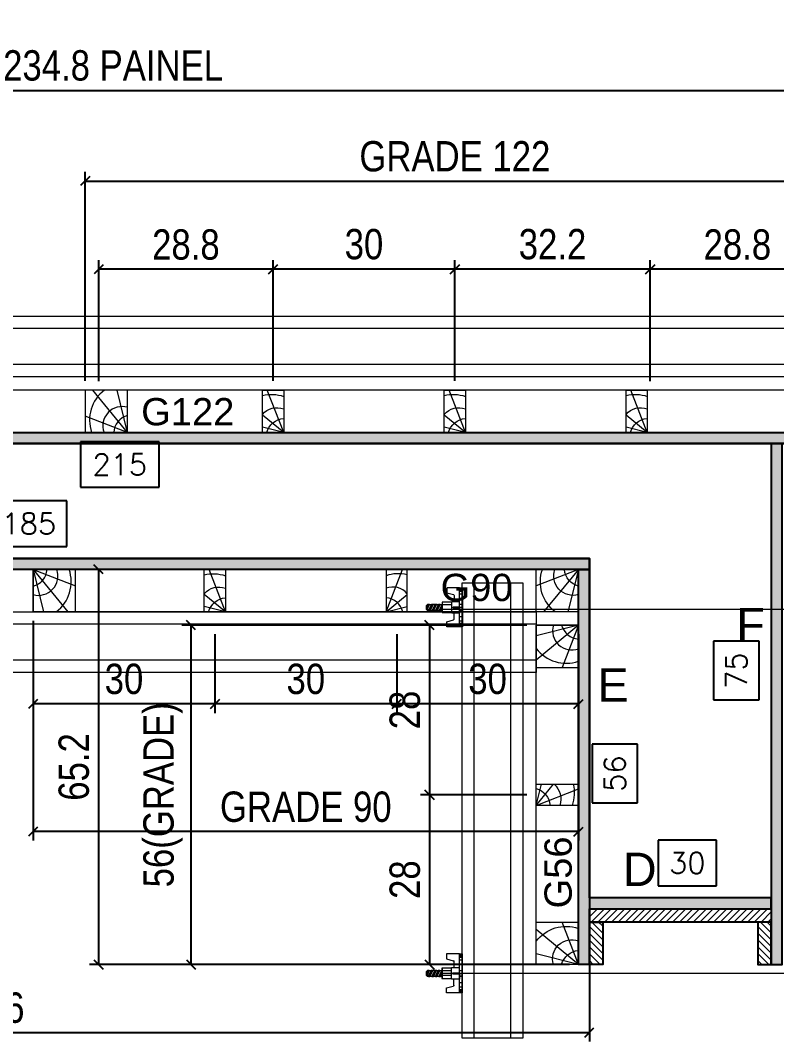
# Model space of a CAD drawing. Extents: x 2949 to 9203, y -16089 to 12527.
# Drawn here: x 8451 to 8700.5, y -5286.3 to -4949.3 of the extents above; entities that cross this region are included whole.
import ezdxf
from ezdxf.enums import TextEntityAlignment as Align

# ---------------------------------------------------------------- set-up
doc = ezdxf.new("R2010")
doc.units = 0
for name, color, linetype, lineweight in [('CONCRETO', 251, 'Continuous', 25), ('Hachura', 251, 'Continuous', 9), ('Madeira', 126, 'Continuous', 18), ('Perfil Metálico', 224, 'Continuous', 18), ('Texto Seção', 7, 'Continuous', 15)]:
    doc.layers.add(name, color=color, linetype=linetype, lineweight=lineweight)
for name, color, linetype in [('COTA', 241, 'Continuous'), ('MEIO_PONT', 93, 'Continuous'), ('Painéis', 200, 'Continuous'), ('SARRAFO', 251, 'Continuous'), ('TEXTO_GERAL', 7, 'Continuous')]:
    doc.layers.add(name, color=color, linetype=linetype)
doc.styles.add('ARIAL', font='arial.ttf')
doc.styles.add('COTA TECNICA 2X', font='techl___.ttf', dxfattribs={"height": 10})
doc.styles.add('ROMANS', font='romans.shx')
doc.styles.add('SANSSERIF', font='sas_____.pfb')
doc.dimstyles.new('Cota Seção interna', dxfattribs={"dimtxt": 7, "dimasz": 6, "dimexe": 0.18, "dimexo": 2, "dimgap": -4, "dimtad": 3, "dimdec": 1, "dimlfac": 0.5, "dimzin": 12, "dimdsep": 46, "dimtxsty": 'ROMANS', "dimblk": 'ARCHTICK', "dimcen": 0.09, "dimse1": 1, "dimse2": 1, "dimsd1": 1, "dimsd2": 1, "dimclrd": 180, "dimclre": 5, "dimclrt": 1, "dimadec": 0, "dimazin": 3, "dimtfac": 1, "dimtdec": 1, "dimtofl": 0, "dimtmove": 0, "dimatfit": 3, "dimldrblk": 'ARCHTICK', "dimfxl": 1, "dimtolj": 1, "dimtzin": 0, "dimarcsym": 0})
doc.dimstyles.new('SECAO PILAR', dxfattribs={"dimtxt": 10, "dimasz": 3, "dimexe": 3, "dimexo": 3, "dimgap": 3, "dimtad": 1, "dimdec": 1, "dimlfac": 0.5, "dimzin": 12, "dimdsep": 46, "dimtxsty": 'COTA TECNICA 2X', "dimblk1": 'OBLIQUE', "dimblk2": 'OBLIQUE', "dimsah": 1, "dimcen": 0.9, "dimclrd": 256, "dimclre": 256, "dimclrt": 256, "dimadec": 1, "dimazin": 3, "dimtfac": 1, "dimtdec": 1, "dimtmove": 0, "dimatfit": 3, "dimfxl": 1, "dimtolj": 1, "dimtzin": 12, "dimarcsym": 0})

# ---------------------------------------------------------------- blocks, each defined once
blk = doc.blocks.new('*D1867')
at = {"layer": 'COTA', "color": 180, "lineweight": -2, "transparency": 16777216}
for p, q in [((8680.74, -5219.89), (8661.4, -5219.89)), ((8661.4, -5219.89), (8661.4, -5234.89)), ((8680.74, -5234.89), (8680.74, -5219.89)), ((8661.4, -5234.89), (8680.74, -5234.89))]:
    blk.add_line(p, q, dxfattribs=at)
at = {"layer": 'Defpoints', "color": 0, "transparency": 16777216}
for p in [(8638.74, -5238.89), (8698.74, -5238.89), (8698.74, -5238.89)]:
    blk.add_point(p, dxfattribs=at)
at = {"layer": 'COTA', "color": 1, "transparency": 16777216, "insert": (8671.07, -5227.39), "char_height": 7, "attachment_point": 5, "style": 'ROMANS'}
blk.add_mtext('\\A1;30', dxfattribs=at)
blk = doc.blocks.new('_ArchTick')
at = {"color": 0, "linetype": 'ByBlock', "const_width": 0.15}
blk.add_lwpolyline([(-0.5, -0.5), (0.5, 0.5)], dxfattribs=at)
blk = doc.blocks.new('*D1886')
at = {"layer": 'COTA', "color": 180, "lineweight": -2, "transparency": 16777216}
for p, q in [((8496.74, -5088.38), (8470.74, -5088.38)), ((8470.74, -5088.38), (8470.74, -5103.38)), ((8496.74, -5103.38), (8496.74, -5088.38)), ((8470.74, -5103.38), (8496.74, -5103.38))]:
    blk.add_line(p, q, dxfattribs=at)
at = {"layer": 'Defpoints', "color": 0, "transparency": 16777216}
for p in [(8268.74, -5088.89), (8698.74, -5088.89), (8268.74, -5107.38)]:
    blk.add_point(p, dxfattribs=at)
at = {"layer": 'COTA', "color": 1, "transparency": 16777216, "insert": (8483.74, -5095.88), "char_height": 7, "attachment_point": 5, "style": 'ROMANS'}
blk.add_mtext('\\A1;215', dxfattribs=at)
blk = doc.blocks.new('C')
at = {"layer": 'Hachura', "color": 0}
for p, q in [((0, 3.22), (0, -3.22)), ((0.45, 3.22), (0, 3.22)), ((0.46, 3.16), (0, 3.16)), ((0.46, 3.05), (0, 3.05)), ((0.46, 2.88), (0, 2.88)), ((0, 2.75), (0, -1.16)), ((0.46, 2.65), (0, 2.65)), ((0.46, 2.23), (0, 2.23)), ((0.45, -3.23), (0.45, 3.22)), ((0.45, 3.22), (2.58, 3.22)), ((1.35, 1.94), (1.35, 0.96)), ((2.58, 2.39), (1.47, 2.09)), ((2.58, 3.22), (2.58, 2.39)), ((0.46, 1.51), (0, 1.51)), ((0.39, 0.49), (0.17, 0.49)), ((1.74, 0.97), (0.45, 0.97)), ((1.45, 0.1), (0.45, 0.1)), ((1.74, -0.97), (1.74, 0.97)), ((1.74, 0.97), (1.74, 0.84)), ((1.74, 0.97), (1.74, 0.84)), ((1.74, 0.84), (3.35, 0.84)), ((3.35, 0.45), (1.74, 0.45)), ((3.32, 0.84), (3.32, -0.84)), ((3.35, 0.84), (3.35, -0.84)), ((3.68, 0.45), (3.35, 0.45)), ((3.84, -0.52), (3.35, 0.45)), ((3.35, 0.06), (3.67, -0.57)), ((3.68, 0.45), (4.16, -0.52)), ((3.72, 0.5), (4.25, -0.57)), ((4.37, -0.55), (3.83, 0.53)), ((4.15, 0.45), (3.93, 0.45)), ((4.42, -0.52), (3.93, 0.45)), ((4.15, 0.45), (4.26, 0.45)), ((4.26, 0.45), (4.74, -0.52)), ((4.3, 0.5), (4.83, -0.57)), ((4.95, -0.55), (4.41, 0.53)), ((4.51, 0.45), (4.84, 0.45)), ((5, -0.52), (4.51, 0.45)), ((4.84, 0.45), (5.32, -0.52)), ((4.88, 0.5), (5.41, -0.57)), ((5.53, -0.55), (4.99, 0.53)), ((5.58, -0.52), (5.09, 0.45)), ((5.42, 0.45), (5.09, 0.45)), ((5.58, -0.52), (5.09, 0.45)), ((5.42, 0.45), (5.74, -0.19)), ((5.46, 0.5), (5.74, -0.07)), ((5.74, 0.19), (5.57, 0.53)), ((5.74, 0.32), (5.68, 0.45)), ((5.68, 0.45), (5.74, 0.45)), ((5.74, 0.45), (5.9, 0.29)), ((5.74, 0.45), (5.74, -0.52)), ((5.9, -0.36), (5.9, 0.29)), ((0.45, 0), (0, 0)), ((0.46, -1.52), (0, -1.52)), ((0.08, -0.48), (0.29, -0.48)), ((0.29, -0.48), (0.4, -0.48)), ((0.45, 0), (0.45, -0.97)), ((0.45, -0.16), (1.45, -0.16)), ((0.45, -0.65), (0.45, -0.32)), ((0.45, -3.23), (0.45, -0.65)), ((0.45, -0.97), (1.74, -0.97)), ((1.35, -1.94), (1.35, -0.97)), ((3.35, -0.32), (1.74, -0.32)), ((3.35, -0.84), (1.74, -0.84)), ((3.35, -0.07), (3.58, -0.52)), ((3.35, -0.52), (3.58, -0.52)), ((3.84, -0.52), (4.16, -0.52)), ((4.42, -0.52), (4.74, -0.52)), ((4.63, -0.52), (4.74, -0.52)), ((5, -0.52), (5.32, -0.52)), ((5.58, -0.52), (5.74, -0.52)), ((5.74, -0.52), (5.9, -0.36)), ((5.74, -0.52), (5.74, -0.52)), ((0.46, -2.23), (0, -2.23)), ((0.46, -2.65), (0, -2.65)), ((0.46, -2.88), (0, -2.88)), ((0.46, -3.05), (0, -3.05)), ((0.46, -3.16), (0, -3.16)), ((0, -3.22), (2.57, -3.22)), ((2.58, -2.39), (1.47, -2.1)), ((2.58, -3.23), (2.58, -2.39))]:
    blk.add_line(p, q, dxfattribs=at)
for centre, radius, start, end in [((1.52, 1.94), 0.161, 104.7436, 180), ((1.44, -0.03), 0.129, 272.695, 87.305), ((3.81, 0.39), 0.143, 25.5688, 154.4312), ((4.39, 0.39), 0.143, 25.5688, 154.4312), ((4.97, 0.39), 0.143, 25.5688, 154.4312), ((5.55, 0.39), 0.143, 25.5688, 154.4312), ((0.17, -0.37), 0.174, 221.744, 317.8592), ((3.71, -0.4), 0.174, 222.1408, 318.256), ((4.29, -0.4), 0.174, 222.1408, 318.256), ((4.87, -0.4), 0.174, 222.1408, 318.256), ((5.45, -0.4), 0.174, 222.1408, 318.256), ((5.61, -0.4), 0.174, 317.8592, 318.256), ((1.52, -1.94), 0.161, 180, 255.2564)]:
    blk.add_arc(centre, radius, start, end, dxfattribs=at)
blk = doc.blocks.new('_Oblique')
at = {"color": 0, "linetype": 'ByBlock', "lineweight": -2}
blk.add_line((-0.5, -0.5), (0.5, 0.5), dxfattribs=at)
blk = doc.blocks.new('*D1887')
at = {"layer": 'COTA', "linetype": 'ByBlock', "lineweight": -2, "transparency": 16777216}
for p, q in [((8246.74, -5085.89), (8246.74, -4969.44)), ((8716.34, -5082.29), (8716.34, -4969.44)), ((8246.74, -4972.44), (8716.34, -4972.44))]:
    blk.add_line(p, q, dxfattribs=at)
at = {"layer": 'Defpoints', "color": 0, "linetype": 'ByBlock', "transparency": 16777216}
for p in [(8716.34, -4972.44), (8716.34, -5085.29), (8246.74, -5088.89)]:
    blk.add_point(p, dxfattribs=at)
at = {"layer": 'COTA', "linetype": 'ByBlock', "lineweight": -2, "transparency": 16777216, "xscale": 3, "yscale": 3, "zscale": 3, "rotation": 180}
blk.add_blockref('_Oblique', (8246.74, -4972.44), dxfattribs=at)
at = {"layer": 'COTA', "linetype": 'ByBlock', "lineweight": -2, "transparency": 16777216, "xscale": 3, "yscale": 3, "zscale": 3}
blk.add_blockref('_Oblique', (8716.34, -4972.44), dxfattribs=at)
at = {"layer": 'COTA', "linetype": 'ByBlock', "transparency": 16777216, "insert": (8481.54, -4964.2), "char_height": 10, "attachment_point": 5, "style": 'COTA TECNICA 2X'}
blk.add_mtext('\\A1;234.8 PAINEL', dxfattribs=at)
blk = doc.blocks.new('PONTALETE')
at = {"layer": 'Madeira'}
for q in [(2.71, 7), (7, 5.76), (7, 1.74)]:
    blk.add_line((0, 0), q, dxfattribs=at)
blk.add_lwpolyline([(0, 0), (7, 0), (7, 7), (0, 7)], close=True, dxfattribs=at)
for centre, radius, start, end in [((2.04, 0.06), 6.23, 37.2818, 109.0913), ((1.09, 0.9), 3.19, 343.603, 109.9847), ((-0.21, -0.78), 3.09, 14.6322, 86.0383)]:
    blk.add_arc(centre, radius, start, end, dxfattribs=at)
blk = doc.blocks.new('MEIO PONTALETE')
at = {"layer": 'Madeira'}
for q in [(2.71, 7), (3.5, 2.88), (3.5, 0.87)]:
    blk.add_line((0, 0), q, dxfattribs=at)
blk.add_lwpolyline([(0, 0), (3.5, 0), (3.5, 7), (0, 7)], close=True, dxfattribs=at)
for centre, radius, start, end in [((2.04, 0.06), 6.23, 76.4499, 109.0913), ((1.09, 0.9), 3.19, 40.9063, 109.9847), ((-0.21, -0.78), 3.09, 14.6322, 86.0383)]:
    blk.add_arc(centre, radius, start, end, dxfattribs=at)
blk = doc.blocks.new('*D1888')
at = {"layer": 'COTA', "lineweight": -2, "transparency": 16777216}
for p, q in [((8658.8, -5068.37), (8658.8, -5028.41)), ((8716.34, -5068.29), (8716.34, -5028.41)), ((8716.34, -5031.41), (8658.8, -5031.41))]:
    blk.add_line(p, q, dxfattribs=at)
at = {"layer": 'Defpoints', "color": 0, "transparency": 16777216}
for p in [(8658.8, -5031.41), (8658.8, -5071.37), (8716.34, -5071.29)]:
    blk.add_point(p, dxfattribs=at)
at = {"layer": 'COTA', "lineweight": -2, "transparency": 16777216, "xscale": 3, "yscale": 3, "zscale": 3, "rotation": 180}
blk.add_blockref('_Oblique', (8658.8, -5031.41), dxfattribs=at)
at = {"layer": 'COTA', "lineweight": -2, "transparency": 16777216, "xscale": 3, "yscale": 3, "zscale": 3}
blk.add_blockref('_Oblique', (8716.34, -5031.41), dxfattribs=at)
at = {"layer": 'COTA', "transparency": 16777216, "insert": (8687.57, -5023.31), "char_height": 10, "attachment_point": 5, "style": 'COTA TECNICA 2X'}
blk.add_mtext('\\A1;28.8', dxfattribs=at)
blk = doc.blocks.new('*D1889')
at = {"layer": 'COTA', "lineweight": -2, "transparency": 16777216}
for p, q in [((8594.34, -5068.29), (8594.34, -5028.41)), ((8658.8, -5068.37), (8658.8, -5028.41)), ((8658.8, -5031.41), (8594.34, -5031.41))]:
    blk.add_line(p, q, dxfattribs=at)
at = {"layer": 'Defpoints', "color": 0, "transparency": 16777216}
for p in [(8594.34, -5031.41), (8594.34, -5071.29), (8658.8, -5071.37)]:
    blk.add_point(p, dxfattribs=at)
at = {"layer": 'COTA', "lineweight": -2, "transparency": 16777216, "xscale": 3, "yscale": 3, "zscale": 3, "rotation": 180}
blk.add_blockref('_Oblique', (8594.34, -5031.41), dxfattribs=at)
at = {"layer": 'COTA', "lineweight": -2, "transparency": 16777216, "xscale": 3, "yscale": 3, "zscale": 3}
blk.add_blockref('_Oblique', (8658.8, -5031.41), dxfattribs=at)
at = {"layer": 'COTA', "transparency": 16777216, "insert": (8626.57, -5023.19), "char_height": 10, "attachment_point": 5, "style": 'COTA TECNICA 2X'}
blk.add_mtext('\\A1;32.2', dxfattribs=at)
blk = doc.blocks.new('*D1890')
at = {"layer": 'COTA', "lineweight": -2, "transparency": 16777216}
for p, q in [((8534.34, -5068.29), (8534.34, -5028.41)), ((8594.34, -5068.29), (8594.34, -5028.41)), ((8594.34, -5031.41), (8534.34, -5031.41))]:
    blk.add_line(p, q, dxfattribs=at)
at = {"layer": 'Defpoints', "color": 0, "transparency": 16777216}
for p in [(8534.34, -5031.41), (8534.34, -5071.29), (8594.34, -5071.29)]:
    blk.add_point(p, dxfattribs=at)
at = {"layer": 'COTA', "lineweight": -2, "transparency": 16777216, "xscale": 3, "yscale": 3, "zscale": 3, "rotation": 180}
blk.add_blockref('_Oblique', (8534.34, -5031.41), dxfattribs=at)
at = {"layer": 'COTA', "lineweight": -2, "transparency": 16777216, "xscale": 3, "yscale": 3, "zscale": 3}
blk.add_blockref('_Oblique', (8594.34, -5031.41), dxfattribs=at)
at = {"layer": 'COTA', "transparency": 16777216, "insert": (8564.34, -5023.19), "char_height": 10, "attachment_point": 5, "style": 'COTA TECNICA 2X'}
blk.add_mtext('\\A1;30', dxfattribs=at)
blk = doc.blocks.new('*D1891')
at = {"layer": 'COTA', "lineweight": -2, "transparency": 16777216}
for p, q in [((8476.8, -5068.37), (8476.8, -5028.41)), ((8534.34, -5068.29), (8534.34, -5028.41)), ((8534.34, -5031.41), (8476.8, -5031.41))]:
    blk.add_line(p, q, dxfattribs=at)
at = {"layer": 'Defpoints', "color": 0, "transparency": 16777216}
for p in [(8476.8, -5031.41), (8476.8, -5071.37), (8534.34, -5071.29)]:
    blk.add_point(p, dxfattribs=at)
at = {"layer": 'COTA', "lineweight": -2, "transparency": 16777216, "xscale": 3, "yscale": 3, "zscale": 3, "rotation": 180}
blk.add_blockref('_Oblique', (8476.8, -5031.41), dxfattribs=at)
at = {"layer": 'COTA', "lineweight": -2, "transparency": 16777216, "xscale": 3, "yscale": 3, "zscale": 3}
blk.add_blockref('_Oblique', (8534.34, -5031.41), dxfattribs=at)
at = {"layer": 'COTA', "transparency": 16777216, "insert": (8505.57, -5023.31), "char_height": 10, "attachment_point": 5, "style": 'COTA TECNICA 2X'}
blk.add_mtext('\\A1;28.8', dxfattribs=at)
blk = doc.blocks.new('*D1892')
at = {"layer": 'COTA', "lineweight": -2, "transparency": 16777216}
for p, q in [((8472.34, -5068.29), (8472.34, -4999.29)), ((8716.34, -5068.29), (8716.34, -4999.29)), ((8472.34, -5002.29), (8716.34, -5002.29))]:
    blk.add_line(p, q, dxfattribs=at)
at = {"layer": 'Defpoints', "color": 0, "transparency": 16777216}
for p in [(8716.34, -5002.29), (8472.34, -5071.29), (8716.34, -5071.29)]:
    blk.add_point(p, dxfattribs=at)
at = {"layer": 'COTA', "lineweight": -2, "transparency": 16777216, "xscale": 3, "yscale": 3, "zscale": 3, "rotation": 180}
blk.add_blockref('_Oblique', (8472.34, -5002.29), dxfattribs=at)
at = {"layer": 'COTA', "lineweight": -2, "transparency": 16777216, "xscale": 3, "yscale": 3, "zscale": 3}
blk.add_blockref('_Oblique', (8716.34, -5002.29), dxfattribs=at)
at = {"layer": 'COTA', "transparency": 16777216, "insert": (8594.34, -4994.19), "char_height": 10, "attachment_point": 5, "style": 'COTA TECNICA 2X'}
blk.add_mtext('\\A1;GRADE 122', dxfattribs=at)
blk = doc.blocks.new('*D1896')
at = {"layer": 'COTA', "color": 180, "lineweight": -2, "transparency": 16777216}
for p, q in [((8466.24, -5107.89), (8441.24, -5107.89)), ((8441.24, -5107.89), (8441.24, -5122.89)), ((8466.24, -5122.89), (8466.24, -5107.89)), ((8441.24, -5122.89), (8466.24, -5122.89))]:
    blk.add_line(p, q, dxfattribs=at)
at = {"layer": 'Defpoints', "color": 0, "transparency": 16777216}
for p in [(8268.74, -5126.89), (8638.74, -5126.89), (8638.74, -5126.89)]:
    blk.add_point(p, dxfattribs=at)
at = {"layer": 'COTA', "color": 1, "transparency": 16777216, "insert": (8453.74, -5115.39), "char_height": 7, "attachment_point": 5, "style": 'ROMANS'}
blk.add_mtext('\\A1;185', dxfattribs=at)
blk = doc.blocks.new('*D1882')
at = {"layer": 'COTA', "lineweight": -2, "transparency": 16777216}
for p, q in [((8618.14, -5148.89), (8504.25, -5148.89)), ((8507.25, -5148.89), (8507.25, -5260.89)), ((8618.14, -5260.89), (8504.25, -5260.89))]:
    blk.add_line(p, q, dxfattribs=at)
at = {"layer": 'Defpoints', "color": 0, "transparency": 16777216}
for p in [(8621.14, -5148.89), (8507.25, -5260.89), (8621.14, -5260.89)]:
    blk.add_point(p, dxfattribs=at)
at = {"layer": 'COTA', "lineweight": -2, "transparency": 16777216, "xscale": 3, "yscale": 3, "zscale": 3}
for p, rotation in [((8507.25, -5148.89), 90), ((8507.25, -5260.89), 270)]:
    blk.add_blockref('_Oblique', p, dxfattribs=dict(at, rotation=rotation))
at = {"layer": 'COTA', "transparency": 16777216, "insert": (8498.03, -5204.89), "char_height": 10, "attachment_point": 5, "rotation": 90, "style": 'COTA TECNICA 2X'}
blk.add_mtext('\\A1;56(GRADE)', dxfattribs=at)
blk = doc.blocks.new('*D1883')
at = {"layer": 'COTA', "lineweight": -2, "transparency": 16777216}
for p, q in [((8618.14, -5204.89), (8582.96, -5204.89)), ((8585.96, -5204.89), (8585.96, -5260.89)), ((8618.14, -5260.89), (8582.96, -5260.89))]:
    blk.add_line(p, q, dxfattribs=at)
at = {"layer": 'Defpoints', "color": 0, "transparency": 16777216}
for p in [(8621.14, -5204.89), (8585.96, -5260.89), (8621.14, -5260.89)]:
    blk.add_point(p, dxfattribs=at)
at = {"layer": 'COTA', "lineweight": -2, "transparency": 16777216, "xscale": 3, "yscale": 3, "zscale": 3}
for p, rotation in [((8585.96, -5204.89), 90), ((8585.96, -5260.89), 270)]:
    blk.add_blockref('_Oblique', p, dxfattribs=dict(at, rotation=rotation))
at = {"layer": 'COTA', "transparency": 16777216, "insert": (8577.86, -5232.89), "char_height": 10, "attachment_point": 5, "rotation": 90, "style": 'COTA TECNICA 2X'}
blk.add_mtext('\\A1;28', dxfattribs=at)
blk = doc.blocks.new('*D1884')
at = {"layer": 'COTA', "lineweight": -2, "transparency": 16777216}
for p, q in [((8618.14, -5148.89), (8582.96, -5148.89)), ((8585.96, -5148.89), (8585.96, -5204.89)), ((8618.14, -5204.89), (8582.96, -5204.89))]:
    blk.add_line(p, q, dxfattribs=at)
at = {"layer": 'Defpoints', "color": 0, "transparency": 16777216}
for p in [(8621.14, -5148.89), (8585.96, -5204.89), (8621.14, -5204.89)]:
    blk.add_point(p, dxfattribs=at)
at = {"layer": 'COTA', "lineweight": -2, "transparency": 16777216, "xscale": 3, "yscale": 3, "zscale": 3}
for p, rotation in [((8585.96, -5148.89), 90), ((8585.96, -5204.89), 270)]:
    blk.add_blockref('_Oblique', p, dxfattribs=dict(at, rotation=rotation))
at = {"layer": 'COTA', "transparency": 16777216, "insert": (8577.86, -5176.89), "char_height": 10, "attachment_point": 5, "rotation": 90, "style": 'COTA TECNICA 2X'}
blk.add_mtext('\\A1;28', dxfattribs=at)
blk = doc.blocks.new('*D1868')
at = {"layer": 'COTA', "lineweight": -2, "transparency": 16777216}
for p, q in [((8575.14, -5151.89), (8575.14, -5177.91)), ((8635.14, -5151.89), (8635.14, -5177.91)), ((8635.14, -5174.91), (8575.14, -5174.91))]:
    blk.add_line(p, q, dxfattribs=at)
at = {"layer": 'Defpoints', "color": 0, "transparency": 16777216}
for p in [(8575.14, -5148.89), (8635.14, -5148.89), (8575.14, -5174.91)]:
    blk.add_point(p, dxfattribs=at)
at = {"layer": 'COTA', "lineweight": -2, "transparency": 16777216, "xscale": 3, "yscale": 3, "zscale": 3, "rotation": 180}
blk.add_blockref('_Oblique', (8575.14, -5174.91), dxfattribs=at)
at = {"layer": 'COTA', "lineweight": -2, "transparency": 16777216, "xscale": 3, "yscale": 3, "zscale": 3}
blk.add_blockref('_Oblique', (8635.14, -5174.91), dxfattribs=at)
at = {"layer": 'COTA', "transparency": 16777216, "insert": (8605.14, -5166.69), "char_height": 10, "attachment_point": 5, "style": 'COTA TECNICA 2X'}
blk.add_mtext('\\A1;30', dxfattribs=at)
blk = doc.blocks.new('*D1869')
at = {"layer": 'COTA', "lineweight": -2, "transparency": 16777216}
for p, q in [((8515.14, -5151.89), (8515.14, -5177.91)), ((8575.14, -5151.89), (8575.14, -5177.91)), ((8575.14, -5174.91), (8515.14, -5174.91))]:
    blk.add_line(p, q, dxfattribs=at)
at = {"layer": 'Defpoints', "color": 0, "transparency": 16777216}
for p in [(8515.14, -5148.89), (8575.14, -5148.89), (8515.14, -5174.91)]:
    blk.add_point(p, dxfattribs=at)
at = {"layer": 'COTA', "lineweight": -2, "transparency": 16777216, "xscale": 3, "yscale": 3, "zscale": 3, "rotation": 180}
blk.add_blockref('_Oblique', (8515.14, -5174.91), dxfattribs=at)
at = {"layer": 'COTA', "lineweight": -2, "transparency": 16777216, "xscale": 3, "yscale": 3, "zscale": 3}
blk.add_blockref('_Oblique', (8575.14, -5174.91), dxfattribs=at)
at = {"layer": 'COTA', "transparency": 16777216, "insert": (8545.14, -5166.69), "char_height": 10, "attachment_point": 5, "style": 'COTA TECNICA 2X'}
blk.add_mtext('\\A1;30', dxfattribs=at)
blk = doc.blocks.new('*D1870')
at = {"layer": 'COTA', "lineweight": -2, "transparency": 16777216}
for p, q in [((8455.14, -5151.89), (8455.14, -5177.91)), ((8515.14, -5151.89), (8515.14, -5177.91)), ((8515.14, -5174.91), (8455.14, -5174.91))]:
    blk.add_line(p, q, dxfattribs=at)
at = {"layer": 'Defpoints', "color": 0, "transparency": 16777216}
for p in [(8455.14, -5148.89), (8515.14, -5148.89), (8455.14, -5174.91)]:
    blk.add_point(p, dxfattribs=at)
at = {"layer": 'COTA', "lineweight": -2, "transparency": 16777216, "xscale": 3, "yscale": 3, "zscale": 3, "rotation": 180}
blk.add_blockref('_Oblique', (8455.14, -5174.91), dxfattribs=at)
at = {"layer": 'COTA', "lineweight": -2, "transparency": 16777216, "xscale": 3, "yscale": 3, "zscale": 3}
blk.add_blockref('_Oblique', (8515.14, -5174.91), dxfattribs=at)
at = {"layer": 'COTA', "transparency": 16777216, "insert": (8485.14, -5166.69), "char_height": 10, "attachment_point": 5, "style": 'COTA TECNICA 2X'}
blk.add_mtext('\\A1;30', dxfattribs=at)
blk = doc.blocks.new('*D1871')
at = {"layer": 'COTA', "lineweight": -2, "transparency": 16777216}
for p, q in [((8455.14, -5147.49), (8455.14, -5220.02)), ((8635.14, -5151.89), (8635.14, -5220.02)), ((8635.14, -5217.02), (8455.14, -5217.02))]:
    blk.add_line(p, q, dxfattribs=at)
at = {"layer": 'Defpoints', "color": 0, "transparency": 16777216}
for p in [(8455.14, -5144.49), (8635.14, -5148.89), (8455.14, -5217.02)]:
    blk.add_point(p, dxfattribs=at)
at = {"layer": 'COTA', "lineweight": -2, "transparency": 16777216, "xscale": 3, "yscale": 3, "zscale": 3, "rotation": 180}
blk.add_blockref('_Oblique', (8455.14, -5217.02), dxfattribs=at)
at = {"layer": 'COTA', "lineweight": -2, "transparency": 16777216, "xscale": 3, "yscale": 3, "zscale": 3}
blk.add_blockref('_Oblique', (8635.14, -5217.02), dxfattribs=at)
at = {"layer": 'COTA', "transparency": 16777216, "insert": (8545.14, -5208.89), "char_height": 10, "attachment_point": 5, "style": 'COTA TECNICA 2X'}
blk.add_mtext('\\A1;GRADE 90', dxfattribs=at)
blk = doc.blocks.new('*D1872')
at = {"layer": 'COTA', "color": 180, "lineweight": -2, "transparency": 16777216}
for p, q in [((8654.63, -5188.22), (8639.63, -5188.22)), ((8639.63, -5188.22), (8639.63, -5207.56)), ((8654.63, -5207.56), (8654.63, -5188.22)), ((8639.63, -5207.56), (8654.63, -5207.56))]:
    blk.add_line(p, q, dxfattribs=at)
at = {"layer": 'Defpoints', "color": 0, "transparency": 16777216}
for p in [(8638.74, -5126.89), (8638.74, -5238.89), (8658.63, -5238.89)]:
    blk.add_point(p, dxfattribs=at)
at = {"layer": 'COTA', "color": 1, "transparency": 16777216, "insert": (8647.13, -5197.89), "char_height": 7, "attachment_point": 5, "rotation": 90, "style": 'ROMANS'}
blk.add_mtext('\\A1;56', dxfattribs=at)
blk = doc.blocks.new('*D1885')
at = {"layer": 'COTA', "color": 180, "lineweight": -2, "transparency": 16777216}
for p, q in [((8694.74, -5154.22), (8679.74, -5154.22)), ((8679.74, -5154.22), (8679.74, -5173.56)), ((8694.74, -5173.56), (8694.74, -5154.22)), ((8679.74, -5173.56), (8694.74, -5173.56))]:
    blk.add_line(p, q, dxfattribs=at)
at = {"layer": 'Defpoints', "color": 0, "transparency": 16777216}
for p in [(8698.74, -5088.89), (8698.74, -5238.89), (8698.74, -5238.89)]:
    blk.add_point(p, dxfattribs=at)
at = {"layer": 'COTA', "color": 1, "transparency": 16777216, "insert": (8687.24, -5163.89), "char_height": 7, "attachment_point": 5, "rotation": 90, "style": 'ROMANS'}
blk.add_mtext('\\A1;75', dxfattribs=at)
blk = doc.blocks.new('*D1901')
at = {"layer": 'COTA', "linetype": 'ByBlock', "lineweight": -2, "transparency": 16777216}
for p, q in [((8246.74, -5133.49), (8246.74, -5286.34)), ((8638.74, -5133.49), (8638.74, -5286.34)), ((8246.74, -5283.34), (8638.74, -5283.34))]:
    blk.add_line(p, q, dxfattribs=at)
at = {"layer": 'Defpoints', "color": 0, "linetype": 'ByBlock', "transparency": 16777216}
for p in [(8246.74, -5130.49), (8638.74, -5130.49), (8638.74, -5283.34)]:
    blk.add_point(p, dxfattribs=at)
at = {"layer": 'COTA', "linetype": 'ByBlock', "lineweight": -2, "transparency": 16777216, "xscale": 3, "yscale": 3, "zscale": 3, "rotation": 180}
blk.add_blockref('_Oblique', (8246.74, -5283.34), dxfattribs=at)
at = {"layer": 'COTA', "linetype": 'ByBlock', "lineweight": -2, "transparency": 16777216, "xscale": 3, "yscale": 3, "zscale": 3}
blk.add_blockref('_Oblique', (8638.74, -5283.34), dxfattribs=at)
at = {"layer": 'COTA', "linetype": 'ByBlock', "transparency": 16777216, "insert": (8442.74, -5275.21), "char_height": 10, "attachment_point": 5, "style": 'COTA TECNICA 2X'}
blk.add_mtext('\\A1;196', dxfattribs=at)
blk = doc.blocks.new('*D1902')
at = {"layer": 'COTA', "lineweight": -2, "transparency": 16777216}
for p, q in [((8632.14, -5130.49), (8473.73, -5130.49)), ((8476.73, -5130.49), (8476.73, -5260.89)), ((8632.14, -5260.89), (8473.73, -5260.89))]:
    blk.add_line(p, q, dxfattribs=at)
at = {"layer": 'Defpoints', "color": 0, "transparency": 16777216}
for p in [(8635.14, -5130.49), (8476.73, -5260.89), (8635.14, -5260.89)]:
    blk.add_point(p, dxfattribs=at)
at = {"layer": 'COTA', "lineweight": -2, "transparency": 16777216, "xscale": 3, "yscale": 3, "zscale": 3}
for p, rotation in [((8476.73, -5130.49), 90), ((8476.73, -5260.89), 270)]:
    blk.add_blockref('_Oblique', p, dxfattribs=dict(at, rotation=rotation))
at = {"layer": 'COTA', "transparency": 16777216, "insert": (8468.62, -5195.69), "char_height": 10, "attachment_point": 5, "rotation": 90, "style": 'COTA TECNICA 2X'}
blk.add_mtext('\\A1;65.2', dxfattribs=at)

msp = doc.modelspace()

# ---------------------------------------------------------------- hatches: boundary and pattern name
at = {"layer": 'Hachura'}
h = msp.add_hatch(color=256, dxfattribs=at)
h.dxf.hatch_style = 1
h.paths.add_polyline_path([(8716.34, -5085.29), (8716.34, -5088.89), (8246.74, -5088.89), (8246.74, -5085.29)])
h = msp.add_hatch(color=256, dxfattribs=at)
h.dxf.hatch_style = 1
h.paths.add_polyline_path([(8698.74, -5088.89), (8698.74, -5260.89), (8702.34, -5260.89), (8702.34, -5088.89)])
h = msp.add_hatch(color=256, dxfattribs=at)
h.dxf.hatch_style = 1
h.paths.add_polyline_path([(8246.74, -5126.89), (8638.74, -5126.89), (8638.74, -5130.49), (8246.74, -5130.49)])
h = msp.add_hatch(color=256, dxfattribs=at)
h.dxf.hatch_style = 1
h.paths.add_polyline_path([(8638.74, -5130.49), (8638.74, -5260.89), (8635.14, -5260.89), (8635.14, -5130.49)])
h = msp.add_hatch(color=256, dxfattribs=at)
h.dxf.hatch_style = 1
h.paths.add_polyline_path([(8698.74, -5242.49), (8698.74, -5238.89), (8638.74, -5238.89), (8638.74, -5242.49)])
h = msp.add_hatch(dxfattribs=at)
h.set_pattern_fill('ANSI31', color=256, scale=0.5, angle=360, style=0)
h.set_pattern_definition([(45, (18453.1015, 17648.9196), (-1.12253202, 1.12253202), [])])
h.paths.add_polyline_path([(8638.74, -5242.49), (8638.74, -5246.89), (8698.74, -5246.89), (8698.74, -5242.49)])
h = msp.add_hatch(dxfattribs=at)
h.set_pattern_fill('ANSI31', color=256, scale=0.5, angle=270, style=0)
h.set_pattern_definition([(315, (32210.9578, -14384.8404), (1.12253202, 1.12253202), [])])
h.paths.add_polyline_path([(8643.14, -5246.89), (8638.74, -5246.89), (8638.74, -5260.89), (8643.14, -5260.89)])
h = msp.add_hatch(dxfattribs=at)
h.set_pattern_fill('ANSI31', color=256, scale=0.5, angle=270, style=0)
h.set_pattern_definition([(315, (32232.9578, -14384.8404), (1.12253202, 1.12253202), [])])
h.paths.add_polyline_path([(8694.34, -5246.89), (8698.74, -5246.89), (8698.74, -5260.89), (8694.34, -5260.89)])

# ---------------------------------------------------------------- linework, layer by layer
at = {"layer": 'CONCRETO', "color": 2}
msp.add_lwpolyline([(8698.74, -5238.89), (8638.74, -5238.89), (8638.74, -5126.89), (8268.74, -5126.89), (8268.74, -5088.89), (8698.74, -5088.89)], close=True, dxfattribs=at)
at = {"layer": 'Hachura'}
for p, q in [((8751.51, -5143.76), (8589.71, -5143.77)), ((8751.54, -5263.82), (8589.74, -5263.83))]:
    msp.add_line(p, q, dxfattribs=at)
at = {"layer": 'Madeira'}
for points in [[(8716.34, -5085.29), (8716.34, -5071.29), (8246.78, -5071.29), (8246.78, -5085.29)], [(8472.34, -5071.29), (8472.34, -5085.29), (8716.34, -5085.29), (8716.34, -5071.29)], [(8635.14, -5130.49), (8635.14, -5144.49), (8455.14, -5144.49), (8455.14, -5130.49)], [(8635.14, -5260.89), (8621.14, -5260.89), (8621.14, -5148.89), (8635.14, -5148.89)]]:
    msp.add_lwpolyline(points, close=True, dxfattribs=at)
at = {"layer": 'Painéis', "linetype": 'ByBlock'}
msp.add_line((8698.74, -5088.89), (8706.74, -5088.89), dxfattribs=at)
at = {"layer": 'Painéis'}
for points in [[(8716.34, -5085.29), (8716.34, -5088.89), (8246.74, -5088.89), (8246.74, -5085.29)], [(8698.74, -5088.89), (8698.74, -5260.89), (8702.34, -5260.89), (8702.34, -5088.89)], [(8246.74, -5126.89), (8638.74, -5126.89), (8638.74, -5130.49), (8246.74, -5130.49)], [(8638.74, -5130.49), (8638.74, -5260.89), (8635.14, -5260.89), (8635.14, -5130.49)], [(8698.74, -5242.49), (8698.74, -5238.89), (8638.74, -5238.89), (8638.74, -5242.49)]]:
    msp.add_lwpolyline(points, close=True, dxfattribs=at)
at = {"layer": 'Perfil Metálico'}
for points in [[(8214.8, -5066.89), (8214.8, -5046.89), (8759.06, -5046.89), (8759.06, -5066.89)], [(8759.06, -5050.89), (8759.06, -5062.89), (8214.8, -5062.89), (8214.8, -5050.89)], [(8596.74, -5134.89), (8616.74, -5134.89), (8616.74, -5285.26), (8596.74, -5285.26)], [(8612.74, -5285.26), (8600.74, -5285.26), (8600.74, -5134.89), (8612.74, -5134.89)], [(8214.8, -5164.49), (8214.8, -5144.49), (8621.14, -5144.49), (8621.14, -5164.49)], [(8621.14, -5148.49), (8621.14, -5160.49), (8214.8, -5160.49), (8214.8, -5148.49)]]:
    msp.add_lwpolyline(points, close=True, dxfattribs=at)
at = {"layer": 'SARRAFO'}
for points in [[(8698.74, -5246.89), (8638.74, -5246.89), (8638.74, -5242.49), (8698.74, -5242.49)], [(8638.74, -5260.89), (8638.74, -5246.89), (8643.14, -5246.89), (8643.14, -5260.89)], [(8698.74, -5260.89), (8698.74, -5246.89), (8694.34, -5246.89), (8694.34, -5260.89)]]:
    msp.add_lwpolyline(points, close=True, dxfattribs=at)

# ---------------------------------------------------------------- block references
at = {"layer": 'Hachura', "linetype": 'Continuous', "xscale": -2, "yscale": 2, "zscale": 2}
for p in [(8596.81, -5142.99), (8596.74, -5263.82)]:
    msp.add_blockref('C', p, dxfattribs=at)
at = {"layer": 'MEIO_PONT'}
for name, p, xscale, yscale, zscale, rotation in [('PONTALETE', (8486.34, -5085.29), 2, 2, 2, 89.99999999999999), ('PONTALETE', (8455.14, -5130.49), 2, 2, 2, 269.9999999999999), ('PONTALETE', (8635.14, -5130.49), -2, 2, 2, 90), ('PONTALETE', (8635.14, -5148.89), 2, 2, 2, 180), ('MEIO PONTALETE', (8621.14, -5208.39), -1.999999997962732, 1.999999997962732, 1.999999997962732, 270)]:
    msp.add_blockref(name, p, dxfattribs=dict(at, xscale=xscale, yscale=yscale, zscale=zscale, rotation=rotation))
for name, p, xscale, yscale, zscale in [('MEIO PONTALETE', (8537.84, -5085.29), -1.999999997962732, 1.999999997962732, 1.999999997962732), ('MEIO PONTALETE', (8597.84, -5085.29), -1.999999997962732, 1.999999997962732, 1.999999997962732), ('MEIO PONTALETE', (8657.84, -5085.29), -1.999999997962732, 1.999999997962732, 1.999999997962732), ('MEIO PONTALETE', (8518.64, -5144.49), -1.999999997962732, 1.999999997962732, 1.999999997962732), ('MEIO PONTALETE', (8571.64, -5144.49), 1.999999997962732, 1.999999997962732, 1.999999997962732), ('PONTALETE', (8635.14, -5260.89), -2, 2, 2)]:
    msp.add_blockref(name, p, dxfattribs=dict(at, xscale=xscale, yscale=yscale, zscale=zscale))

# ---------------------------------------------------------------- texts
at = {"layer": 'Texto Seção', "color": 0, "linetype": 'Continuous', "style": 'SANSSERIF'}
msp.add_text('G122', height=9, dxfattribs=at).set_placement((8490.81, -5078.43), align=Align.MIDDLE_LEFT)
at = {"layer": 'TEXTO_GERAL', "color": 0, "linetype": 'Continuous', "style": 'SANSSERIF'}
msp.add_text('G90', height=9, dxfattribs=at).set_placement((8589.63, -5136.44), align=Align.MIDDLE_LEFT)
at = {"layer": 'TEXTO_GERAL', "style": 'ARIAL'}
for s, p in [('F', (8691.93, -5148.69)), ('E', (8646.58, -5168.69)), ('D', (8655.37, -5229.49))]:
    msp.add_text(s, height=11, dxfattribs=at).set_placement(p, align=Align.MIDDLE_CENTER)
at = {"layer": 'TEXTO_GERAL', "color": 0, "linetype": 'Continuous', "style": 'SANSSERIF'}
msp.add_text('G56', height=9, rotation=90, dxfattribs=at).set_placement((8628.41, -5242.4), align=Align.MIDDLE_LEFT)

# ---------------------------------------------------------------- dimensions: what is measured, and where the dimension line sits
at = {"layer": 'COTA', "linetype": 'ByBlock'}
dim = msp.add_linear_dim(base=(8716.34, -4972.44), p1=(8246.74, -5088.89), p2=(8716.34, -5085.29), text='<> PAINEL', dimstyle='SECAO PILAR', override={"dimtmove": 1}, dxfattribs=at)
dim.commit()
dim.dimension.update_dxf_attribs({"geometry": '*D1887', "text_midpoint": (8481.54, -4964.2)})
at = {"layer": 'COTA'}
dim = msp.add_linear_dim(base=(8716.34, -5002.29), p1=(8472.34, -5071.29), p2=(8716.34, -5071.29), text='GRADE <>', dimstyle='SECAO PILAR', dxfattribs=at)
dim.commit()
dim.dimension.update_dxf_attribs({"geometry": '*D1892', "text_midpoint": (8594.34, -4994.19)})
for base, p1, p2, picture, middle in [((8476.8, -5031.41), (8534.34, -5071.29), (8476.8, -5071.37), '*D1891', (8505.57, -5023.31)), ((8534.34, -5031.41), (8594.34, -5071.29), (8534.34, -5071.29), '*D1890', (8564.34, -5023.19)), ((8594.34, -5031.41), (8658.8, -5071.37), (8594.34, -5071.29), '*D1889', (8626.57, -5023.19)), ((8658.8, -5031.41), (8716.34, -5071.29), (8658.8, -5071.37), '*D1888', (8687.57, -5023.31))]:
    dim = msp.add_linear_dim(base=base, p1=p1, p2=p2, dimstyle='SECAO PILAR', dxfattribs=at)
    dim.commit()
    dim.dimension.update_dxf_attribs({"geometry": picture, "text_midpoint": middle})
for base, p1, p2, angle, dimstyle, picture, middle in [((8268.74, -5107.38), (8698.74, -5088.89), (8268.74, -5088.89), 180, 'Cota Seção interna', '*D1886', (8483.74, -5095.88)), ((8476.73, -5260.89), (8635.14, -5130.49), (8635.14, -5260.89), 90, 'SECAO PILAR', '*D1902', (8468.62, -5195.69)), ((8455.14, -5174.91), (8515.14, -5148.89), (8455.14, -5148.89), 180, 'SECAO PILAR', '*D1870', (8485.14, -5166.69)), ((8515.14, -5174.91), (8575.14, -5148.89), (8515.14, -5148.89), 180, 'SECAO PILAR', '*D1869', (8545.14, -5166.69)), ((8585.96, -5204.89), (8621.14, -5148.89), (8621.14, -5204.89), 270, 'SECAO PILAR', '*D1884', (8577.86, -5176.89)), ((8575.14, -5174.91), (8635.14, -5148.89), (8575.14, -5148.89), 180, 'SECAO PILAR', '*D1868', (8605.14, -5166.69)), ((8585.96, -5260.89), (8621.14, -5204.89), (8621.14, -5260.89), 270, 'SECAO PILAR', '*D1883', (8577.86, -5232.89))]:
    dim = msp.add_linear_dim(base=base, p1=p1, p2=p2, angle=angle, dimstyle=dimstyle, dxfattribs=at)
    dim.commit()
    dim.dimension.update_dxf_attribs({"geometry": picture, "text_midpoint": middle})
for base, p1, p2, picture, middle in [((8698.74, -5238.89), (8698.74, -5088.89), (8698.74, -5238.89), '*D1885', (8698.74, -5163.89)), ((8658.63, -5238.89), (8638.74, -5126.89), (8638.74, -5238.89), '*D1872', (8658.63, -5197.89))]:
    dim = msp.add_linear_dim(base=base, p1=p1, p2=p2, angle=90, dimstyle='Cota Seção interna', dxfattribs=at)
    dim.commit()
    dim.dimension.update_dxf_attribs({"geometry": picture, "text_midpoint": middle, "dimtype": 160})
for base, p1, p2, picture, middle in [((8638.74, -5126.89), (8268.74, -5126.89), (8638.74, -5126.89), '*D1896', (8453.74, -5126.89)), ((8698.74, -5238.89), (8638.74, -5238.89), (8698.74, -5238.89), '*D1867', (8671.07, -5238.89))]:
    dim = msp.add_linear_dim(base=base, p1=p1, p2=p2, dimstyle='Cota Seção interna', dxfattribs=at)
    dim.commit()
    dim.dimension.update_dxf_attribs({"geometry": picture, "text_midpoint": middle, "dimtype": 160})
at = {"layer": 'COTA', "linetype": 'ByBlock'}
dim = msp.add_linear_dim(base=(8638.74, -5283.34), p1=(8246.74, -5130.49), p2=(8638.74, -5130.49), dimstyle='SECAO PILAR', override={"dimtmove": 1}, dxfattribs=at)
dim.commit()
dim.dimension.update_dxf_attribs({"geometry": '*D1901', "text_midpoint": (8442.74, -5275.21)})
at = {"layer": 'COTA'}
for base, p1, p2, angle, text, picture, middle in [((8455.14, -5217.02), (8635.14, -5148.89), (8455.14, -5144.49), 180, 'GRADE <>', '*D1871', (8545.14, -5217.02)), ((8507.25, -5260.89), (8621.14, -5148.89), (8621.14, -5260.89), 270, '<>(GRADE)', '*D1882', (8507.25, -5204.89))]:
    dim = msp.add_linear_dim(base=base, p1=p1, p2=p2, angle=angle, text=text, dimstyle='SECAO PILAR', dxfattribs=at)
    dim.commit()
    dim.dimension.update_dxf_attribs({"geometry": picture, "text_midpoint": middle, "dimtype": 160})

doc.saveas('drawing.dxf')
